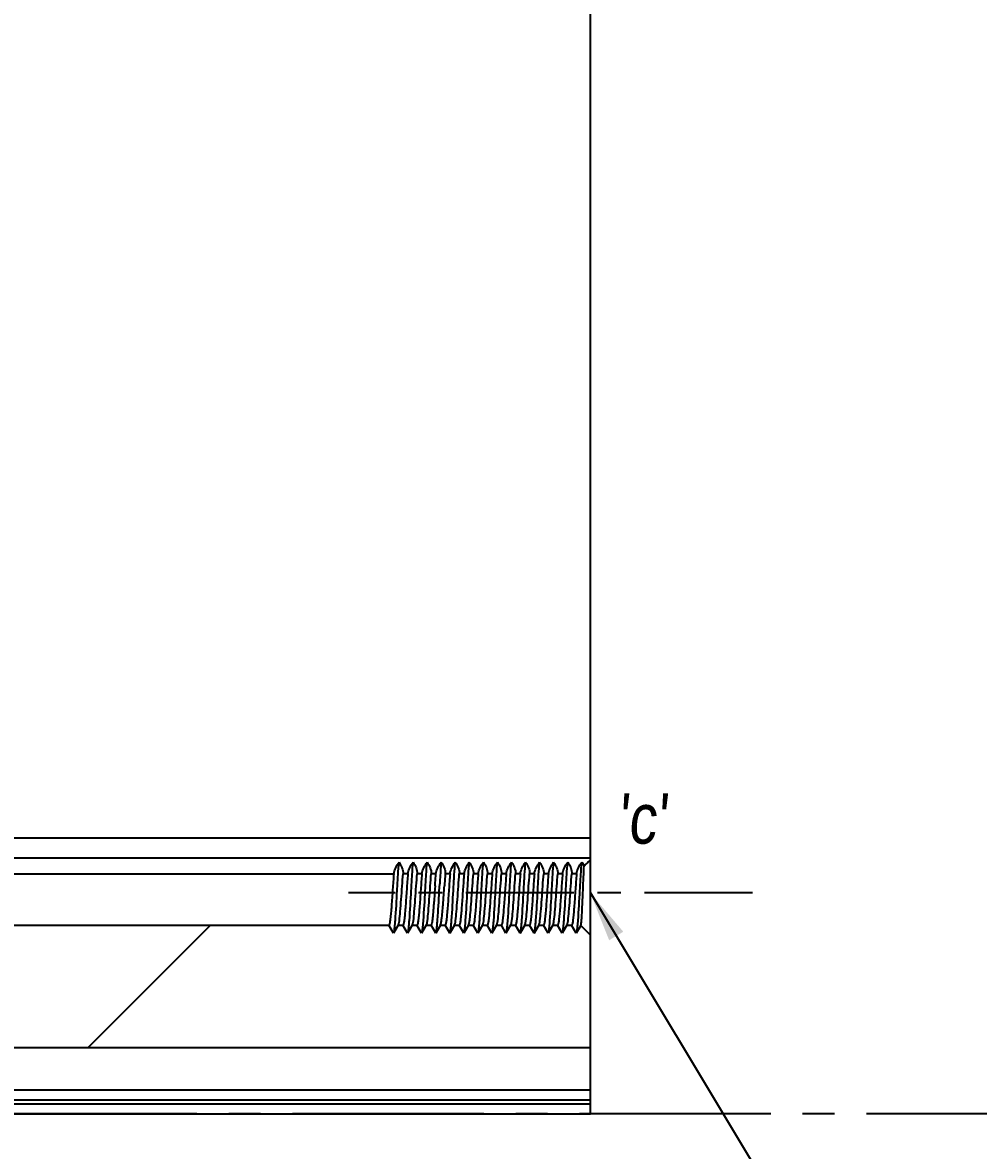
# Model space of a CAD drawing. Extents: x -425 to 6552, y -3049 to 3105.
# Drawn here: x 584.4 to 632, y -2964.2 to -2908 of the extents above; entities that cross this region are included whole.
import ezdxf
from ezdxf.enums import TextEntityAlignment as Align

# ---------------------------------------------------------------- set-up
doc = ezdxf.new("R2010")
doc.units = 0
doc.linetypes.add('CENTER', pattern=[17.8, 10.75, -2.35, 2.35, -2.35])
doc.linetypes.add('CENTER2', pattern=[28.575, 19.05, -3.175, 3.175, -3.175])
doc.layers.get('0').update_dxf_attribs({"linetype": 'CONTINUOUS'})
for name, color, linetype in [('3', 112, 'CENTER'), ('CV', 6, 'CONTINUOUS'), ('DIM', 1, 'CONTINUOUS')]:
    doc.layers.add(name, color=color, linetype=linetype)
doc.styles.add('OMI-1', font='arial.ttf', dxfattribs={"oblique": 1})
doc.dimstyles.new('1', dxfattribs={"dimtxt": 4, "dimasz": 2.5, "dimexe": 0.8, "dimexo": 0.3, "dimgap": 0.5, "dimtad": 1, "dimtoh": 1, "dimdec": 1, "dimzin": 0, "dimtxsty": 'OMI-1', "dimcen": 0, "dimclrd": 256, "dimclre": 256, "dimclrt": 256, "dimazin": 3, "dimtfac": 0.8, "dimtdec": 1, "dimtix": 1, "dimtmove": 0, "dimatfit": 3, "dimtolj": 1, "dimtzin": 0})

msp = doc.modelspace()

# ---------------------------------------------------------------- hatches: boundary and pattern name
at = {"linetype": 'CONTINUOUS'}
h = msp.add_hatch(dxfattribs=at)
h.set_pattern_fill('ANSI31', color=2, scale=0.4, style=0, pattern_type=2)
h.set_pattern_definition([(45, (383.033, -2974.55), (-13.5115, 13.5115), [])])
edge = h.paths.add_edge_path()
edge.add_line((392.678, -2957.292), (392.678, -2953.976))
edge.add_line((392.678, -2953.976), (430.328, -2953.976))
edge.add_line((430.328, -2953.976), (430.328, -2953.518))
edge.add_line((430.328, -2949.54), (430.328, -2953.518))
edge.add_line((430.328, -2949.54), (430.328, -2949.082))
edge.add_line((430.328, -2949.082), (392.678, -2949.082))
edge.add_line((392.678, -2949.082), (392.678, -2945.676))
edge.add_line((392.678, -2945.676), (430.328, -2945.676))
edge.add_line((430.328, -2945.676), (430.328, -2945.218))
edge.add_line((430.328, -2941.24), (430.328, -2945.218))
edge.add_line((430.328, -2941.24), (430.328, -2940.782))
edge.add_line((430.328, -2940.782), (392.678, -2940.782))
edge.add_line((392.678, -2940.782), (392.678, -2937.376))
edge.add_line((392.678, -2937.376), (430.328, -2937.376))
edge.add_line((430.328, -2937.376), (430.328, -2936.918))
edge.add_line((430.328, -2932.94), (430.328, -2936.918))
edge.add_line((430.328, -2932.94), (430.328, -2932.482))
edge.add_line((430.328, -2932.482), (392.678, -2932.482))
edge.add_line((392.678, -2932.482), (392.678, -2929.076))
edge.add_line((392.678, -2929.076), (430.328, -2929.076))
edge.add_line((430.328, -2929.076), (430.328, -2928.618))
edge.add_line((430.328, -2924.64), (430.328, -2928.618))
edge.add_line((430.328, -2924.64), (430.328, -2924.182))
edge.add_line((430.328, -2924.182), (392.678, -2924.182))
edge.add_line((392.678, -2924.182), (392.678, -2920.776))
edge.add_line((392.678, -2920.776), (430.328, -2920.776))
edge.add_line((430.328, -2920.776), (430.328, -2920.318))
edge.add_line((430.328, -2916.34), (430.328, -2920.318))
edge.add_line((430.328, -2916.34), (430.328, -2915.882))
edge.add_line((430.328, -2915.882), (392.678, -2915.882))
edge.add_line((392.678, -2915.882), (392.678, -2912.476))
edge.add_line((392.678, -2912.476), (430.328, -2912.476))
edge.add_line((430.328, -2912.476), (430.328, -2912.018))
edge.add_line((430.328, -2908.04), (430.328, -2912.018))
edge.add_line((430.328, -2908.04), (430.328, -2907.582))
edge.add_line((430.328, -2907.582), (392.678, -2907.582))
edge.add_line((392.678, -2907.582), (392.678, -2904.176))
edge.add_line((392.678, -2904.176), (430.328, -2904.176))
edge.add_line((430.328, -2904.176), (430.328, -2903.718))
edge.add_line((430.328, -2899.74), (430.328, -2903.718))
edge.add_line((430.328, -2899.74), (430.328, -2899.282))
edge.add_line((430.328, -2899.282), (392.678, -2899.282))
edge.add_line((392.678, -2899.282), (392.678, -2895.876))
edge.add_line((392.678, -2895.876), (430.328, -2895.876))
edge.add_line((430.328, -2895.876), (430.328, -2895.418))
edge.add_line((430.328, -2891.44), (430.328, -2895.418))
edge.add_line((430.328, -2891.44), (430.328, -2890.982))
edge.add_line((430.328, -2890.982), (392.678, -2890.982))
edge.add_line((392.678, -2890.982), (392.678, -2887.576))
edge.add_line((392.678, -2887.576), (430.328, -2887.576))
edge.add_line((430.328, -2887.576), (430.328, -2887.118))
edge.add_line((430.328, -2883.14), (430.328, -2887.118))
edge.add_line((430.328, -2883.14), (430.328, -2882.682))
edge.add_line((430.328, -2882.682), (392.678, -2882.682))
edge.add_line((392.678, -2882.682), (392.678, -2879.276))
edge.add_line((392.678, -2879.276), (430.328, -2879.276))
edge.add_line((430.328, -2879.276), (430.328, -2878.818))
edge.add_line((430.328, -2874.84), (430.328, -2878.818))
edge.add_line((430.328, -2874.84), (430.328, -2874.382))
edge.add_line((430.328, -2874.382), (392.678, -2874.382))
edge.add_line((392.678, -2874.382), (392.678, -2870.976))
edge.add_line((392.678, -2870.976), (430.328, -2870.976))
edge.add_line((430.328, -2870.976), (430.328, -2870.518))
edge.add_line((430.328, -2866.54), (430.328, -2870.518))
edge.add_line((430.328, -2866.54), (430.328, -2866.082))
edge.add_line((430.328, -2866.082), (392.678, -2866.082))
edge.add_line((392.678, -2866.082), (392.678, -2862.676))
edge.add_line((392.678, -2862.676), (405.537, -2862.676))
edge.add_spline(control_points=[(406.028, -2863.212), (405.976, -2863.154), (405.87, -2863.037), (405.706, -2862.859), (405.593, -2862.738), (405.536, -2862.677)], knot_values=[0, 0, 0, 0, 0.333333, 0.666667, 1, 1, 1, 1], degree=3, periodic=0)
edge.add_line((406.028, -2863.878), (406.028, -2863.212))
edge.add_line((406.028, -2863.878), (409.328, -2863.878))
edge.add_line((409.328, -2863.878), (409.328, -2863.212))
edge.add_spline(control_points=[(409.82, -2862.677), (409.763, -2862.738), (409.65, -2862.859), (409.486, -2863.037), (409.38, -2863.154), (409.328, -2863.212)], knot_values=[0, 0, 0, 0, 0.333333, 0.666667, 1, 1, 1, 1], degree=3, periodic=0)
edge.add_line((409.819, -2862.676), (430.328, -2862.676))
edge.add_line((430.328, -2862.676), (430.328, -2862.218))
edge.add_line((430.328, -2858.878), (430.328, -2862.218))
edge.add_line((430.328, -2858.878), (430.328, -2858.42))
edge.add_line((430.328, -2858.42), (409.819, -2858.42))
edge.add_spline(control_points=[(409.41, -2857.983), (409.456, -2858.031), (409.547, -2858.126), (409.684, -2858.272), (409.774, -2858.37), (409.819, -2858.42)], knot_values=[0, 0, 0, 0, 0.333333, 0.666667, 1, 1, 1, 1], degree=3, periodic=0)
edge.add_line((409.678, -2857.828), (409.41, -2857.983))
edge.add_line((409.328, -2857.626), (409.678, -2857.828))
edge.add_line((409.328, -2857.626), (409.328, -2857.33))
edge.add_line((409.678, -2857.128), (409.328, -2857.33))
edge.add_line((409.328, -2856.926), (409.678, -2857.128))
edge.add_line((409.328, -2856.926), (409.328, -2856.63))
edge.add_line((409.678, -2856.428), (409.328, -2856.63))
edge.add_line((409.328, -2856.226), (409.678, -2856.428))
edge.add_line((409.328, -2856.226), (409.328, -2855.93))
edge.add_line((409.678, -2855.728), (409.328, -2855.93))
edge.add_line((409.328, -2855.526), (409.678, -2855.728))
edge.add_line((409.328, -2855.526), (409.328, -2855.23))
edge.add_line((409.678, -2855.028), (409.328, -2855.23))
edge.add_line((409.328, -2854.826), (409.678, -2855.028))
edge.add_line((409.328, -2854.826), (409.328, -2854.53))
edge.add_line((409.678, -2854.328), (409.328, -2854.53))
edge.add_line((409.328, -2854.126), (409.678, -2854.328))
edge.add_line((409.328, -2854.126), (409.328, -2853.83))
edge.add_line((409.678, -2853.628), (409.328, -2853.83))
edge.add_line((409.328, -2853.426), (409.678, -2853.628))
edge.add_line((409.328, -2853.426), (409.328, -2853.13))
edge.add_line((409.678, -2852.928), (409.328, -2853.13))
edge.add_line((409.328, -2852.726), (409.678, -2852.928))
edge.add_line((409.328, -2852.726), (409.328, -2852.43))
edge.add_line((409.678, -2852.228), (409.328, -2852.43))
edge.add_line((409.551, -2852.155), (409.678, -2852.228))
edge.add_line((409.551, -2852.155), (409.828, -2851.878))
edge.add_line((409.828, -2851.878), (430.328, -2851.878))
edge.add_line((430.328, -2851.878), (449.078, -2851.878))
edge.add_line((449.578, -2852.378), (449.078, -2851.878))
edge.add_line((449.578, -2852.447), (449.578, -2852.378))
edge.add_line((449.178, -2852.678), (449.578, -2852.447))
edge.add_line((449.578, -2852.909), (449.178, -2852.678))
edge.add_line((449.578, -2853.247), (449.578, -2852.909))
edge.add_line((449.178, -2853.478), (449.578, -2853.247))
edge.add_line((449.578, -2853.709), (449.178, -2853.478))
edge.add_line((449.578, -2854.047), (449.578, -2853.709))
edge.add_line((449.178, -2854.278), (449.578, -2854.047))
edge.add_line((449.578, -2854.509), (449.178, -2854.278))
edge.add_line((449.578, -2854.847), (449.578, -2854.509))
edge.add_line((449.178, -2855.078), (449.578, -2854.847))
edge.add_line((449.578, -2855.309), (449.178, -2855.078))
edge.add_line((449.578, -2855.647), (449.578, -2855.309))
edge.add_line((449.178, -2855.878), (449.578, -2855.647))
edge.add_line((449.578, -2856.109), (449.178, -2855.878))
edge.add_line((449.578, -2856.447), (449.578, -2856.109))
edge.add_line((449.178, -2856.678), (449.578, -2856.447))
edge.add_line((449.578, -2856.909), (449.178, -2856.678))
edge.add_line((449.578, -2857.247), (449.578, -2856.909))
edge.add_line((449.178, -2857.478), (449.578, -2857.247))
edge.add_line((449.578, -2857.709), (449.178, -2857.478))
edge.add_line((449.578, -2858.047), (449.578, -2857.709))
edge.add_line((449.178, -2858.278), (449.578, -2858.047))
edge.add_line((449.578, -2858.509), (449.178, -2858.278))
edge.add_line((449.578, -2858.847), (449.578, -2858.509))
edge.add_line((449.178, -2859.078), (449.578, -2858.847))
edge.add_line((449.404, -2859.209), (449.178, -2859.078))
edge.add_line((449.083, -2859.55), (449.404, -2859.209))
edge.add_line((449.083, -2859.55), (430.328, -2859.55))
edge.add_line((430.328, -2859.55), (430.328, -2862.378))
edge.add_line((430.328, -2949.878), (430.328, -2862.378))
edge.add_line((430.328, -2949.878), (430.328, -2952.707))
edge.add_line((472.169, -2952.707), (430.328, -2952.707))
edge.add_line((472.169, -2952.707), (472.169, -2952.878))
edge.add_line((472.169, -2952.878), (472.169, -2949.878))
edge.add_line((472.169, -2862.378), (472.169, -2949.878))
edge.add_line((472.169, -2862.378), (472.169, -2859.378))
edge.add_line((472.169, -2859.378), (472.169, -2859.55))
edge.add_line((472.169, -2859.55), (454.273, -2859.55))
edge.add_spline(control_points=[(453.778, -2859.024), (453.86, -2859.11), (454.024, -2859.285), (454.19, -2859.461), (454.273, -2859.55)], knot_values=[0, 0, 0, 0, 0.5, 1, 1, 1, 1], degree=3, periodic=0)
edge.add_line((453.778, -2859.024), (453.778, -2858.909))
edge.add_line((454.178, -2858.678), (453.778, -2858.909))
edge.add_line((453.778, -2858.447), (454.178, -2858.678))
edge.add_line((453.778, -2858.447), (453.778, -2858.109))
edge.add_line((454.178, -2857.878), (453.778, -2858.109))
edge.add_line((453.778, -2857.647), (454.178, -2857.878))
edge.add_line((453.778, -2857.647), (453.778, -2857.309))
edge.add_line((454.178, -2857.078), (453.778, -2857.309))
edge.add_line((453.778, -2856.847), (454.178, -2857.078))
edge.add_line((453.778, -2856.847), (453.778, -2856.509))
edge.add_line((454.178, -2856.278), (453.778, -2856.509))
edge.add_line((453.778, -2856.047), (454.178, -2856.278))
edge.add_line((453.778, -2856.047), (453.778, -2855.709))
edge.add_line((454.178, -2855.478), (453.778, -2855.709))
edge.add_line((453.778, -2855.247), (454.178, -2855.478))
edge.add_line((453.778, -2855.247), (453.778, -2854.909))
edge.add_line((454.178, -2854.678), (453.778, -2854.909))
edge.add_line((453.778, -2854.447), (454.178, -2854.678))
edge.add_line((453.778, -2854.447), (453.778, -2854.109))
edge.add_line((454.178, -2853.878), (453.778, -2854.109))
edge.add_line((453.778, -2853.647), (454.178, -2853.878))
edge.add_line((453.778, -2853.647), (453.778, -2853.309))
edge.add_line((454.178, -2853.078), (453.778, -2853.309))
edge.add_line((453.778, -2852.847), (454.178, -2853.078))
edge.add_line((453.778, -2852.847), (453.778, -2852.509))
edge.add_line((454.178, -2852.278), (453.778, -2852.509))
edge.add_line((453.988, -2852.168), (454.178, -2852.278))
edge.add_line((453.988, -2852.168), (454.278, -2851.878))
edge.add_line((454.278, -2851.878), (472.169, -2851.878))
edge.add_line((472.169, -2851.878), (512.078, -2851.878))
edge.add_line((512.578, -2852.378), (512.078, -2851.878))
edge.add_line((512.578, -2852.447), (512.578, -2852.378))
edge.add_line((512.178, -2852.678), (512.578, -2852.447))
edge.add_line((512.578, -2852.909), (512.178, -2852.678))
edge.add_line((512.578, -2853.247), (512.578, -2852.909))
edge.add_line((512.178, -2853.478), (512.578, -2853.247))
edge.add_line((512.578, -2853.709), (512.178, -2853.478))
edge.add_line((512.578, -2854.047), (512.578, -2853.709))
edge.add_line((512.178, -2854.278), (512.578, -2854.047))
edge.add_line((512.578, -2854.509), (512.178, -2854.278))
edge.add_line((512.578, -2854.847), (512.578, -2854.509))
edge.add_line((512.178, -2855.078), (512.578, -2854.847))
edge.add_line((512.578, -2855.309), (512.178, -2855.078))
edge.add_line((512.578, -2855.647), (512.578, -2855.309))
edge.add_line((512.178, -2855.878), (512.578, -2855.647))
edge.add_line((512.578, -2856.109), (512.178, -2855.878))
edge.add_line((512.578, -2856.447), (512.578, -2856.109))
edge.add_line((512.178, -2856.678), (512.578, -2856.447))
edge.add_line((512.578, -2856.909), (512.178, -2856.678))
edge.add_line((512.578, -2857.247), (512.578, -2856.909))
edge.add_line((512.178, -2857.478), (512.578, -2857.247))
edge.add_line((512.578, -2857.709), (512.178, -2857.478))
edge.add_line((512.578, -2858.047), (512.578, -2857.709))
edge.add_line((512.178, -2858.278), (512.578, -2858.047))
edge.add_line((512.578, -2858.509), (512.178, -2858.278))
edge.add_line((512.578, -2858.847), (512.578, -2858.509))
edge.add_line((512.178, -2859.078), (512.578, -2858.847))
edge.add_line((512.578, -2859.309), (512.178, -2859.078))
edge.add_line((512.578, -2859.378), (512.578, -2859.309))
edge.add_line((472.169, -2859.378), (512.578, -2859.378))
edge.add_line((472.169, -2862.378), (472.169, -2859.378))
edge.add_line((472.169, -2862.378), (472.169, -2949.878))
edge.add_line((472.169, -2952.878), (472.169, -2949.878))
edge.add_line((472.169, -2952.878), (556.591, -2952.878))
edge.add_line((556.591, -2949.878), (556.591, -2952.878))
edge.add_line((556.591, -2949.878), (556.591, -2862.378))
edge.add_line((556.591, -2859.378), (556.591, -2862.378))
edge.add_line((517.005, -2859.378), (556.591, -2859.378))
edge.add_line((516.778, -2859.247), (517.005, -2859.378))
edge.add_line((516.778, -2859.247), (516.778, -2858.909))
edge.add_line((517.178, -2858.678), (516.778, -2858.909))
edge.add_line((516.778, -2858.447), (517.178, -2858.678))
edge.add_line((516.778, -2858.447), (516.778, -2858.109))
edge.add_line((517.178, -2857.878), (516.778, -2858.109))
edge.add_line((516.778, -2857.647), (517.178, -2857.878))
edge.add_line((516.778, -2857.647), (516.778, -2857.309))
edge.add_line((517.178, -2857.078), (516.778, -2857.309))
edge.add_line((516.778, -2856.847), (517.178, -2857.078))
edge.add_line((516.778, -2856.847), (516.778, -2856.509))
edge.add_line((517.178, -2856.278), (516.778, -2856.509))
edge.add_line((516.778, -2856.047), (517.178, -2856.278))
edge.add_line((516.778, -2856.047), (516.778, -2855.709))
edge.add_line((517.178, -2855.478), (516.778, -2855.709))
edge.add_line((516.778, -2855.247), (517.178, -2855.478))
edge.add_line((516.778, -2855.247), (516.778, -2854.909))
edge.add_line((517.178, -2854.678), (516.778, -2854.909))
edge.add_line((516.778, -2854.447), (517.178, -2854.678))
edge.add_line((516.778, -2854.447), (516.778, -2854.109))
edge.add_line((517.178, -2853.878), (516.778, -2854.109))
edge.add_line((516.778, -2853.647), (517.178, -2853.878))
edge.add_line((516.778, -2853.647), (516.778, -2853.309))
edge.add_line((517.178, -2853.078), (516.778, -2853.309))
edge.add_line((516.778, -2852.847), (517.178, -2853.078))
edge.add_line((516.778, -2852.847), (516.778, -2852.509))
edge.add_line((517.178, -2852.278), (516.778, -2852.509))
edge.add_line((516.988, -2852.168), (517.178, -2852.278))
edge.add_line((516.988, -2852.168), (517.278, -2851.878))
edge.add_line((517.278, -2851.878), (556.591, -2851.878))
edge.add_line((612.678, -2851.878), (556.591, -2851.878))
edge.add_line((612.678, -2859.778), (612.678, -2851.878))
edge.add_line((556.591, -2859.778), (612.678, -2859.778))
edge.add_line((556.591, -2862.331), (556.591, -2859.778))
edge.add_line((556.591, -2862.331), (556.591, -2863.128))
edge.add_line((556.591, -2864.128), (556.591, -2863.128))
edge.add_line((556.591, -2864.128), (556.591, -2948.628))
edge.add_line((556.591, -2949.628), (556.591, -2948.628))
edge.add_line((556.591, -2949.628), (556.591, -2950.426))
edge.add_line((556.591, -2952.978), (556.591, -2950.426))
edge.add_line((556.591, -2952.978), (602.647, -2952.978))
edge.add_line((602.878, -2953.378), (602.647, -2952.978))
edge.add_line((603.109, -2952.978), (602.878, -2953.378))
edge.add_line((603.109, -2952.978), (603.347, -2952.978))
edge.add_line((603.578, -2953.378), (603.347, -2952.978))
edge.add_line((603.809, -2952.978), (603.578, -2953.378))
edge.add_line((603.809, -2952.978), (604.047, -2952.978))
edge.add_line((604.278, -2953.378), (604.047, -2952.978))
edge.add_line((604.509, -2952.978), (604.278, -2953.378))
edge.add_line((604.509, -2952.978), (604.747, -2952.978))
edge.add_line((604.978, -2953.378), (604.747, -2952.978))
edge.add_line((605.209, -2952.978), (604.978, -2953.378))
edge.add_line((605.209, -2952.978), (605.447, -2952.978))
edge.add_line((605.678, -2953.378), (605.447, -2952.978))
edge.add_line((605.909, -2952.978), (605.678, -2953.378))
edge.add_line((605.909, -2952.978), (606.147, -2952.978))
edge.add_line((606.378, -2953.378), (606.147, -2952.978))
edge.add_line((606.609, -2952.978), (606.378, -2953.378))
edge.add_line((606.609, -2952.978), (606.847, -2952.978))
edge.add_line((607.078, -2953.378), (606.847, -2952.978))
edge.add_line((607.309, -2952.978), (607.078, -2953.378))
edge.add_line((607.309, -2952.978), (607.547, -2952.978))
edge.add_line((607.778, -2953.378), (607.547, -2952.978))
edge.add_line((608.009, -2952.978), (607.778, -2953.378))
edge.add_line((608.009, -2952.978), (608.247, -2952.978))
edge.add_line((608.478, -2953.378), (608.247, -2952.978))
edge.add_line((608.709, -2952.978), (608.478, -2953.378))
edge.add_line((608.709, -2952.978), (608.947, -2952.978))
edge.add_line((609.178, -2953.378), (608.947, -2952.978))
edge.add_line((609.409, -2952.978), (609.178, -2953.378))
edge.add_line((609.409, -2952.978), (609.647, -2952.978))
edge.add_line((609.878, -2953.378), (609.647, -2952.978))
edge.add_line((610.109, -2952.978), (609.878, -2953.378))
edge.add_line((610.109, -2952.978), (610.347, -2952.978))
edge.add_line((610.578, -2953.378), (610.347, -2952.978))
edge.add_line((610.809, -2952.978), (610.578, -2953.378))
edge.add_line((610.809, -2952.978), (611.047, -2952.978))
edge.add_line((611.278, -2953.378), (611.047, -2952.978))
edge.add_line((611.509, -2952.978), (611.278, -2953.378))
edge.add_line((611.509, -2952.978), (611.747, -2952.978))
edge.add_line((611.978, -2953.378), (611.747, -2952.978))
edge.add_line((612.198, -2952.998), (611.978, -2953.378))
edge.add_line((612.198, -2952.998), (612.678, -2953.478))
edge.add_line((612.678, -2959.078), (612.678, -2953.478))
edge.add_line((612.678, -2959.078), (556.591, -2959.078))
edge.add_line((556.591, -2959.078), (556.591, -2958.578))
edge.add_line((556.591, -2958.578), (556.591, -2956.878))
edge.add_line((556.591, -2956.378), (556.591, -2956.878))
edge.add_line((472.169, -2956.378), (556.591, -2956.378))
edge.add_line((430.328, -2956.378), (472.169, -2956.378))
edge.add_line((430.328, -2956.378), (430.328, -2956.878))
edge.add_line((430.328, -2958.578), (430.328, -2956.878))
edge.add_line((430.328, -2959.078), (430.328, -2958.578))
edge.add_line((430.328, -2961.178), (430.328, -2959.078))
edge.add_line((430.328, -2961.678), (430.328, -2961.178))
edge.add_line((430.328, -2961.878), (430.328, -2961.678))
edge.add_line((430.328, -2962.378), (430.328, -2961.878))
edge.add_line((430.328, -2961.878), (430.328, -2962.378))
edge.add_line((430.328, -2957.451), (430.328, -2961.878))
edge.add_line((430.328, -2957.451), (430.328, -2956.951))
edge.add_line((430.328, -2956.96), (430.328, -2957.292))
edge.add_line((392.678, -2957.292), (430.328, -2957.292))

# ---------------------------------------------------------------- linework, layer by layer
at = {"color": 7, "linetype": 'CONTINUOUS'}
for p, q in [((612.678, -2962.378), (612.678, -2851.878)), ((556.591, -2948.628), (612.678, -2948.628)), ((556.591, -2949.628), (612.678, -2949.628)), ((556.591, -2950.426), (602.893, -2950.426)), ((603.593, -2950.426), (603.355, -2950.426)), ((604.293, -2950.426), (604.055, -2950.426)), ((604.993, -2950.426), (604.755, -2950.426)), ((605.693, -2950.426), (605.455, -2950.426)), ((606.393, -2950.426), (606.155, -2950.426)), ((607.093, -2950.426), (606.855, -2950.426)), ((607.793, -2950.426), (607.555, -2950.426)), ((608.493, -2950.426), (608.255, -2950.426)), ((609.193, -2950.426), (608.955, -2950.426)), ((609.893, -2950.426), (609.655, -2950.426)), ((610.593, -2950.426), (610.355, -2950.426)), ((611.293, -2950.426), (611.055, -2950.426)), ((611.993, -2950.426), (611.755, -2950.426)), ((556.591, -2952.978), (602.647, -2952.978)), ((602.878, -2953.378), (602.647, -2952.978)), ((603.109, -2952.978), (602.878, -2953.378)), ((603.109, -2952.978), (603.347, -2952.978)), ((603.578, -2953.378), (603.347, -2952.978)), ((603.809, -2952.978), (603.578, -2953.378)), ((603.809, -2952.978), (604.047, -2952.978)), ((604.278, -2953.378), (604.047, -2952.978)), ((604.509, -2952.978), (604.278, -2953.378)), ((604.509, -2952.978), (604.747, -2952.978)), ((604.978, -2953.378), (604.747, -2952.978)), ((605.209, -2952.978), (604.978, -2953.378)), ((605.209, -2952.978), (605.222, -2952.967)), ((605.209, -2952.978), (605.447, -2952.978)), ((605.678, -2953.378), (605.447, -2952.978)), ((605.909, -2952.978), (605.678, -2953.378)), ((605.909, -2952.978), (606.147, -2952.978)), ((606.378, -2953.378), (606.147, -2952.978)), ((606.609, -2952.978), (606.378, -2953.378)), ((606.609, -2952.978), (606.622, -2952.967)), ((606.609, -2952.978), (606.847, -2952.978)), ((607.078, -2953.378), (606.847, -2952.978)), ((607.309, -2952.978), (607.078, -2953.378)), ((607.309, -2952.978), (607.547, -2952.978)), ((607.778, -2953.378), (607.547, -2952.978)), ((608.009, -2952.978), (607.778, -2953.378)), ((608.009, -2952.978), (608.247, -2952.978)), ((608.478, -2953.378), (608.247, -2952.978)), ((608.709, -2952.978), (608.478, -2953.378)), ((608.709, -2952.978), (608.947, -2952.978)), ((609.178, -2953.378), (608.947, -2952.978)), ((609.409, -2952.978), (609.178, -2953.378)), ((609.409, -2952.978), (609.422, -2952.967)), ((609.409, -2952.978), (609.647, -2952.978)), ((609.878, -2953.378), (609.647, -2952.978)), ((610.109, -2952.978), (609.878, -2953.378)), ((610.109, -2952.978), (610.347, -2952.978)), ((610.578, -2953.378), (610.347, -2952.978)), ((610.809, -2952.978), (610.578, -2953.378)), ((610.809, -2952.978), (610.822, -2952.967)), ((610.809, -2952.978), (611.047, -2952.978)), ((611.278, -2953.378), (611.047, -2952.978)), ((611.509, -2952.978), (611.278, -2953.378)), ((611.509, -2952.978), (611.747, -2952.978)), ((611.978, -2953.378), (611.747, -2952.978)), ((612.198, -2952.998), (611.978, -2953.378)), ((612.198, -2952.998), (612.678, -2953.478)), ((410.588, -2959.078), (612.678, -2959.078)), ((410.588, -2961.178), (612.678, -2961.178)), ((410.588, -2961.678), (612.678, -2961.678)), ((430.328, -2961.878), (612.678, -2961.878)), ((430.328, -2962.378), (612.678, -2962.378))]:
    msp.add_line(p, q, dxfattribs=at)
for points, knots in [([(602.893, -2950.426), (602.902, -2950.32), (602.981, -2950.114), (603.088, -2949.929), (603.151, -2949.84)], [0, 0, 0, 0, 0.495909, 1, 1, 1, 1]), ([(602.969, -2952.749), (603.007, -2952.252), (603.046, -2951.493), (603.101, -2950.523), (603.132, -2950.051), (603.151, -2949.84)], [0, 0, 0, 0, 0.513189, 0.781984, 1, 1, 1, 1]), ([(603.151, -2949.84), (603.211, -2949.927), (603.31, -2950.112), (603.364, -2950.323), (603.355, -2950.426)], [0, 0, 0, 0, 0.504799, 1, 1, 1, 1]), ([(603.593, -2950.426), (603.602, -2950.32), (603.681, -2950.114), (603.788, -2949.929), (603.851, -2949.84)], [0, 0, 0, 0, 0.495909, 1, 1, 1, 1]), ([(603.669, -2952.749), (603.707, -2952.252), (603.746, -2951.493), (603.801, -2950.523), (603.832, -2950.051), (603.851, -2949.84)], [0, 0, 0, 0, 0.513189, 0.781984, 1, 1, 1, 1]), ([(603.851, -2949.84), (603.911, -2949.927), (604.01, -2950.112), (604.064, -2950.323), (604.055, -2950.426)], [0, 0, 0, 0, 0.504799, 1, 1, 1, 1]), ([(604.293, -2950.426), (604.302, -2950.32), (604.381, -2950.114), (604.488, -2949.929), (604.551, -2949.84)], [0, 0, 0, 0, 0.495909, 1, 1, 1, 1]), ([(604.369, -2952.749), (604.407, -2952.252), (604.446, -2951.493), (604.501, -2950.523), (604.532, -2950.051), (604.551, -2949.84)], [0, 0, 0, 0, 0.513189, 0.781984, 1, 1, 1, 1]), ([(604.551, -2949.84), (604.611, -2949.927), (604.71, -2950.112), (604.764, -2950.323), (604.755, -2950.426)], [0, 0, 0, 0, 0.504799, 1, 1, 1, 1]), ([(604.993, -2950.426), (605.002, -2950.32), (605.081, -2950.114), (605.188, -2949.929), (605.251, -2949.84)], [0, 0, 0, 0, 0.495909, 1, 1, 1, 1]), ([(605.251, -2949.84), (605.244, -2949.916), (605.216, -2950.28), (605.195, -2950.645), (605.178, -2950.933)], [0, 0, 0, 0, 0.208685, 1, 1, 1, 1]), ([(605.251, -2949.84), (605.311, -2949.927), (605.41, -2950.112), (605.464, -2950.323), (605.455, -2950.426)], [0, 0, 0, 0, 0.504799, 1, 1, 1, 1]), ([(605.693, -2950.426), (605.702, -2950.32), (605.781, -2950.114), (605.888, -2949.929), (605.951, -2949.84)], [0, 0, 0, 0, 0.495909, 1, 1, 1, 1]), ([(605.769, -2952.749), (605.807, -2952.252), (605.846, -2951.493), (605.901, -2950.523), (605.932, -2950.051), (605.951, -2949.84)], [0, 0, 0, 0, 0.513189, 0.781984, 1, 1, 1, 1]), ([(605.951, -2949.84), (606.011, -2949.927), (606.11, -2950.112), (606.164, -2950.323), (606.155, -2950.426)], [0, 0, 0, 0, 0.504799, 1, 1, 1, 1]), ([(606.393, -2950.426), (606.402, -2950.32), (606.481, -2950.114), (606.588, -2949.929), (606.651, -2949.84)], [0, 0, 0, 0, 0.495909, 1, 1, 1, 1]), ([(606.469, -2952.749), (606.507, -2952.252), (606.546, -2951.493), (606.601, -2950.523), (606.632, -2950.051), (606.651, -2949.84)], [0, 0, 0, 0, 0.513189, 0.781984, 1, 1, 1, 1]), ([(606.651, -2949.84), (606.711, -2949.927), (606.81, -2950.112), (606.864, -2950.323), (606.855, -2950.426)], [0, 0, 0, 0, 0.504799, 1, 1, 1, 1]), ([(607.093, -2950.426), (607.102, -2950.32), (607.181, -2950.114), (607.288, -2949.929), (607.351, -2949.84)], [0, 0, 0, 0, 0.495811, 1, 1, 1, 1]), ([(607.169, -2952.749), (607.207, -2952.252), (607.246, -2951.493), (607.301, -2950.523), (607.332, -2950.051), (607.351, -2949.84)], [0, 0, 0, 0, 0.513189, 0.781984, 1, 1, 1, 1]), ([(607.351, -2949.84), (607.411, -2949.927), (607.51, -2950.112), (607.564, -2950.323), (607.555, -2950.426)], [0, 0, 0, 0, 0.504802, 1, 1, 1, 1]), ([(607.793, -2950.426), (607.802, -2950.32), (607.881, -2950.114), (607.988, -2949.929), (608.051, -2949.84)], [0, 0, 0, 0, 0.495909, 1, 1, 1, 1]), ([(607.869, -2952.749), (607.907, -2952.252), (607.946, -2951.493), (608.001, -2950.523), (608.032, -2950.051), (608.051, -2949.84)], [0, 0, 0, 0, 0.513182, 0.781983, 1, 1, 1, 1]), ([(608.051, -2949.84), (608.111, -2949.927), (608.21, -2950.112), (608.264, -2950.323), (608.255, -2950.426)], [0, 0, 0, 0, 0.504799, 1, 1, 1, 1]), ([(608.493, -2950.426), (608.502, -2950.32), (608.581, -2950.114), (608.688, -2949.929), (608.751, -2949.84)], [0, 0, 0, 0, 0.495808, 1, 1, 1, 1]), ([(608.569, -2952.749), (608.607, -2952.252), (608.646, -2951.493), (608.701, -2950.523), (608.732, -2950.051), (608.751, -2949.84)], [0, 0, 0, 0, 0.513189, 0.781984, 1, 1, 1, 1]), ([(608.751, -2949.84), (608.811, -2949.927), (608.91, -2950.112), (608.964, -2950.323), (608.955, -2950.426)], [0, 0, 0, 0, 0.504804, 1, 1, 1, 1]), ([(609.193, -2950.426), (609.202, -2950.32), (609.281, -2950.114), (609.388, -2949.929), (609.451, -2949.84)], [0, 0, 0, 0, 0.495909, 1, 1, 1, 1]), ([(609.269, -2952.749), (609.307, -2952.252), (609.346, -2951.493), (609.401, -2950.523), (609.432, -2950.051), (609.451, -2949.84)], [0, 0, 0, 0, 0.513189, 0.781984, 1, 1, 1, 1]), ([(609.451, -2949.84), (609.511, -2949.927), (609.61, -2950.112), (609.664, -2950.323), (609.655, -2950.426)], [0, 0, 0, 0, 0.504799, 1, 1, 1, 1]), ([(609.893, -2950.426), (609.902, -2950.32), (609.981, -2950.114), (610.088, -2949.929), (610.151, -2949.84)], [0, 0, 0, 0, 0.495909, 1, 1, 1, 1]), ([(609.969, -2952.749), (610.007, -2952.252), (610.046, -2951.493), (610.101, -2950.523), (610.132, -2950.051), (610.151, -2949.84)], [0, 0, 0, 0, 0.513189, 0.781984, 1, 1, 1, 1]), ([(610.151, -2949.84), (610.211, -2949.927), (610.31, -2950.112), (610.364, -2950.323), (610.355, -2950.426)], [0, 0, 0, 0, 0.504799, 1, 1, 1, 1]), ([(610.593, -2950.426), (610.602, -2950.32), (610.681, -2950.114), (610.788, -2949.929), (610.851, -2949.84)], [0, 0, 0, 0, 0.495909, 1, 1, 1, 1]), ([(610.669, -2952.749), (610.707, -2952.252), (610.746, -2951.493), (610.801, -2950.523), (610.832, -2950.051), (610.851, -2949.84)], [0, 0, 0, 0, 0.513189, 0.781984, 1, 1, 1, 1]), ([(610.851, -2949.84), (610.911, -2949.927), (611.01, -2950.112), (611.064, -2950.323), (611.055, -2950.426)], [0, 0, 0, 0, 0.504799, 1, 1, 1, 1]), ([(611.293, -2950.426), (611.302, -2950.32), (611.381, -2950.114), (611.488, -2949.929), (611.551, -2949.84)], [0, 0, 0, 0, 0.495909, 1, 1, 1, 1]), ([(611.369, -2952.749), (611.407, -2952.252), (611.446, -2951.493), (611.501, -2950.523), (611.532, -2950.051), (611.551, -2949.84)], [0, 0, 0, 0, 0.513189, 0.781984, 1, 1, 1, 1]), ([(611.551, -2949.84), (611.611, -2949.927), (611.71, -2950.112), (611.764, -2950.323), (611.755, -2950.426)], [0, 0, 0, 0, 0.504799, 1, 1, 1, 1]), ([(611.993, -2950.426), (612.002, -2950.32), (612.081, -2950.114), (612.188, -2949.929), (612.251, -2949.84)], [0, 0, 0, 0, 0.495909, 1, 1, 1, 1]), ([(612.069, -2952.749), (612.107, -2952.252), (612.146, -2951.493), (612.201, -2950.523), (612.232, -2950.051), (612.251, -2949.84)], [0, 0, 0, 0, 0.513189, 0.781984, 1, 1, 1, 1]), ([(612.206, -2952.995), (612.212, -2952.984), (612.219, -2952.946), (612.229, -2952.875), (612.239, -2952.769), (612.254, -2952.57), (612.271, -2952.26), (612.29, -2951.835), (612.309, -2951.367), (612.334, -2950.766), (612.352, -2950.324), (612.368, -2950.045)], [0, 0, 0, 0, 0.01287, 0.037588, 0.073677, 0.120343, 0.240955, 0.3889, 0.551738, 0.716251, 1, 1, 1, 1]), ([(612.251, -2949.84), (612.261, -2949.856), (612.305, -2949.921), (612.343, -2949.991), (612.368, -2950.045)], [0, 0, 0, 0, 0.236689, 1, 1, 1, 1]), ([(612.678, -2949.765), (612.664, -2949.775), (612.606, -2949.816), (612.552, -2949.861), (612.512, -2949.898)], [0, 0, 0, 0, 0.240319, 1, 1, 1, 1]), ([(602.893, -2950.426), (602.871, -2950.684), (602.843, -2951.082), (602.806, -2951.614), (602.778, -2952.007), (602.75, -2952.358), (602.725, -2952.612), (602.704, -2952.775), (602.691, -2952.863), (602.677, -2952.925), (602.666, -2952.959), (602.659, -2952.969)], [0, 0, 0, 0, 0.303534, 0.467889, 0.625819, 0.766495, 0.880358, 0.924737, 0.959764, 0.984895, 1, 1, 1, 1]), ([(603.168, -2952.762), (603.188, -2952.613), (603.22, -2952.26), (603.263, -2951.683), (603.306, -2951.054), (603.338, -2950.628), (603.355, -2950.426)], [0, 0, 0, 0, 0.192424, 0.454133, 0.739807, 1, 1, 1, 1]), ([(603.593, -2950.426), (603.571, -2950.684), (603.543, -2951.082), (603.506, -2951.614), (603.478, -2952.007), (603.45, -2952.358), (603.425, -2952.612), (603.404, -2952.775), (603.391, -2952.863), (603.377, -2952.925), (603.366, -2952.959), (603.359, -2952.969)], [0, 0, 0, 0, 0.303531, 0.467883, 0.625815, 0.766499, 0.880367, 0.924745, 0.959771, 0.984899, 1, 1, 1, 1]), ([(603.868, -2952.761), (603.888, -2952.612), (603.92, -2952.259), (603.963, -2951.683), (604.006, -2951.053), (604.038, -2950.628), (604.055, -2950.426)], [0, 0, 0, 0, 0.192535, 0.454258, 0.739868, 1, 1, 1, 1]), ([(604.293, -2950.426), (604.271, -2950.684), (604.243, -2951.082), (604.206, -2951.614), (604.178, -2952.008), (604.15, -2952.358), (604.125, -2952.612), (604.104, -2952.775), (604.091, -2952.863), (604.077, -2952.925), (604.066, -2952.959), (604.059, -2952.969)], [0, 0, 0, 0, 0.30358, 0.467941, 0.625877, 0.766554, 0.880408, 0.924778, 0.959793, 0.984911, 1, 1, 1, 1]), ([(604.568, -2952.763), (604.588, -2952.614), (604.62, -2952.26), (604.663, -2951.684), (604.706, -2951.054), (604.738, -2950.629), (604.755, -2950.426)], [0, 0, 0, 0, 0.192298, 0.453995, 0.739718, 1, 1, 1, 1]), ([(604.947, -2951.022), (604.951, -2950.969), (604.965, -2950.77), (604.981, -2950.572), (604.993, -2950.426)], [0, 0, 0, 0, 0.266245, 1, 1, 1, 1]), ([(605.455, -2950.426), (605.451, -2950.472), (605.435, -2950.67), (605.42, -2950.869), (605.409, -2951.022)], [0, 0, 0, 0, 0.230775, 1, 1, 1, 1]), ([(605.693, -2950.426), (605.671, -2950.684), (605.643, -2951.082), (605.606, -2951.614), (605.578, -2952.008), (605.55, -2952.358), (605.525, -2952.612), (605.504, -2952.775), (605.491, -2952.863), (605.477, -2952.925), (605.466, -2952.959), (605.459, -2952.969)], [0, 0, 0, 0, 0.30358, 0.467941, 0.625875, 0.766552, 0.880407, 0.924777, 0.959793, 0.98491, 1, 1, 1, 1]), ([(605.968, -2952.763), (605.988, -2952.614), (606.02, -2952.26), (606.063, -2951.684), (606.106, -2951.054), (606.138, -2950.629), (606.155, -2950.426)], [0, 0, 0, 0, 0.1923, 0.453996, 0.739718, 1, 1, 1, 1]), ([(606.393, -2950.426), (606.371, -2950.682), (606.343, -2951.077), (606.306, -2951.605), (606.278, -2951.997), (606.251, -2952.347), (606.223, -2952.631), (606.2, -2952.818), (606.178, -2952.92), (606.167, -2952.955), (606.161, -2952.967)], [0, 0, 0, 0, 0.301557, 0.464934, 0.62223, 0.762794, 0.87721, 0.957886, 0.98389, 1, 1, 1, 1]), ([(606.677, -2952.691), (606.695, -2952.538), (606.726, -2952.187), (606.782, -2951.431), (606.82, -2950.829), (606.855, -2950.426)], [0, 0, 0, 0, 0.203283, 0.465618, 1, 1, 1, 1]), ([(607.093, -2950.426), (607.071, -2950.684), (607.043, -2951.081), (607.006, -2951.613), (606.978, -2952.007), (606.95, -2952.357), (606.925, -2952.611), (606.905, -2952.774), (606.891, -2952.863), (606.877, -2952.925), (606.866, -2952.959), (606.859, -2952.969)], [0, 0, 0, 0, 0.303423, 0.467727, 0.625626, 0.766298, 0.880193, 0.924601, 0.959667, 0.984844, 1, 1, 1, 1]), ([(607.368, -2952.76), (607.389, -2952.611), (607.421, -2952.257), (607.464, -2951.681), (607.506, -2951.053), (607.538, -2950.628), (607.555, -2950.426)], [0, 0, 0, 0, 0.192821, 0.454558, 0.740031, 1, 1, 1, 1]), ([(607.793, -2950.426), (607.771, -2950.684), (607.743, -2951.082), (607.706, -2951.615), (607.678, -2952.009), (607.649, -2952.359), (607.625, -2952.613), (607.604, -2952.776), (607.59, -2952.864), (607.576, -2952.926), (607.566, -2952.959), (607.559, -2952.97)], [0, 0, 0, 0, 0.303793, 0.468283, 0.626306, 0.767011, 0.880812, 0.925114, 0.960035, 0.985038, 1, 1, 1, 1]), ([(608.067, -2952.766), (608.088, -2952.618), (608.12, -2952.264), (608.163, -2951.687), (608.206, -2951.056), (608.237, -2950.629), (608.255, -2950.426)], [0, 0, 0, 0, 0.191674, 0.453345, 0.7394, 1, 1, 1, 1]), ([(608.493, -2950.426), (608.471, -2950.684), (608.443, -2951.081), (608.406, -2951.613), (608.378, -2952.007), (608.35, -2952.357), (608.325, -2952.611), (608.305, -2952.774), (608.291, -2952.863), (608.277, -2952.925), (608.266, -2952.959), (608.259, -2952.969)], [0, 0, 0, 0, 0.303428, 0.467735, 0.625635, 0.766308, 0.880201, 0.924608, 0.959672, 0.984847, 1, 1, 1, 1]), ([(608.768, -2952.76), (608.789, -2952.611), (608.821, -2952.257), (608.863, -2951.681), (608.906, -2951.053), (608.938, -2950.628), (608.955, -2950.426)], [0, 0, 0, 0, 0.192798, 0.454534, 0.740018, 1, 1, 1, 1]), ([(609.193, -2950.426), (609.171, -2950.681), (609.143, -2951.075), (609.107, -2951.603), (609.079, -2951.994), (609.051, -2952.344), (609.023, -2952.628), (609, -2952.816), (608.978, -2952.919), (608.968, -2952.954), (608.961, -2952.966)], [0, 0, 0, 0, 0.301066, 0.464191, 0.621312, 0.761832, 0.876383, 0.957411, 0.98364, 1, 1, 1, 1]), ([(609.465, -2952.784), (609.486, -2952.636), (609.518, -2952.283), (609.562, -2951.703), (609.605, -2951.065), (609.637, -2950.632), (609.655, -2950.426)], [0, 0, 0, 0, 0.18862, 0.450067, 0.737651, 1, 1, 1, 1]), ([(609.893, -2950.426), (609.871, -2950.684), (609.843, -2951.082), (609.806, -2951.614), (609.778, -2952.007), (609.75, -2952.358), (609.725, -2952.612), (609.704, -2952.775), (609.691, -2952.863), (609.677, -2952.925), (609.666, -2952.959), (609.659, -2952.969)], [0, 0, 0, 0, 0.303534, 0.467891, 0.625826, 0.766506, 0.88037, 0.924747, 0.959772, 0.9849, 1, 1, 1, 1]), ([(610.168, -2952.762), (610.188, -2952.613), (610.22, -2952.259), (610.263, -2951.683), (610.306, -2951.054), (610.338, -2950.628), (610.355, -2950.426)], [0, 0, 0, 0, 0.19246, 0.454176, 0.73983, 1, 1, 1, 1]), ([(610.593, -2950.426), (610.571, -2950.681), (610.543, -2951.075), (610.507, -2951.603), (610.479, -2951.994), (610.451, -2952.344), (610.423, -2952.628), (610.4, -2952.816), (610.378, -2952.919), (610.368, -2952.954), (610.361, -2952.966)], [0, 0, 0, 0, 0.301064, 0.464188, 0.621308, 0.761827, 0.876378, 0.957408, 0.983638, 1, 1, 1, 1]), ([(610.865, -2952.784), (610.886, -2952.637), (610.918, -2952.283), (610.962, -2951.703), (611.005, -2951.065), (611.037, -2950.632), (611.055, -2950.426)], [0, 0, 0, 0, 0.188606, 0.450053, 0.737644, 1, 1, 1, 1]), ([(611.293, -2950.426), (611.271, -2950.684), (611.243, -2951.082), (611.206, -2951.614), (611.178, -2952.007), (611.15, -2952.358), (611.125, -2952.612), (611.104, -2952.775), (611.091, -2952.863), (611.077, -2952.925), (611.066, -2952.959), (611.059, -2952.969)], [0, 0, 0, 0, 0.303535, 0.467892, 0.625827, 0.766507, 0.880371, 0.924747, 0.959772, 0.9849, 1, 1, 1, 1]), ([(611.568, -2952.762), (611.588, -2952.613), (611.62, -2952.259), (611.663, -2951.683), (611.706, -2951.054), (611.738, -2950.628), (611.755, -2950.426)], [0, 0, 0, 0, 0.192454, 0.454169, 0.739826, 1, 1, 1, 1]), ([(611.993, -2950.426), (611.971, -2950.682), (611.943, -2951.076), (611.907, -2951.604), (611.879, -2951.995), (611.851, -2952.345), (611.823, -2952.63), (611.8, -2952.817), (611.778, -2952.919), (611.768, -2952.954), (611.761, -2952.966)], [0, 0, 0, 0, 0.301412, 0.464656, 0.621851, 0.762373, 0.876829, 0.957655, 0.983767, 1, 1, 1, 1]), ([(604.947, -2951.022), (604.931, -2951.244), (604.909, -2951.573), (604.878, -2951.999), (604.855, -2952.288), (604.833, -2952.536), (604.811, -2952.734), (604.788, -2952.872), (604.773, -2952.945), (604.76, -2952.967)], [0, 0, 0, 0, 0.341414, 0.505412, 0.655283, 0.784667, 0.887806, 0.960471, 1, 1, 1, 1]), ([(605.067, -2952.775), (605.077, -2952.643), (605.119, -2952.029), (605.151, -2951.415), (605.178, -2950.933)], [0, 0, 0, 0, 0.215448, 1, 1, 1, 1]), ([(605.275, -2952.706), (605.306, -2952.46), (605.348, -2951.899), (605.387, -2951.337), (605.409, -2951.022)], [0, 0, 0, 0, 0.438964, 1, 1, 1, 1]), ([(602.943, -2953.048), (602.945, -2953.026), (602.955, -2952.926), (602.963, -2952.826), (602.969, -2952.749)], [0, 0, 0, 0, 0.223675, 1, 1, 1, 1]), ([(603.122, -2952.967), (603.135, -2952.945), (603.15, -2952.875), (603.161, -2952.807), (603.168, -2952.762)], [0, 0, 0, 0, 0.355534, 1, 1, 1, 1]), ([(603.643, -2953.048), (603.645, -2953.026), (603.655, -2952.926), (603.663, -2952.826), (603.669, -2952.749)], [0, 0, 0, 0, 0.223675, 1, 1, 1, 1]), ([(603.822, -2952.967), (603.835, -2952.945), (603.85, -2952.875), (603.862, -2952.806), (603.868, -2952.761)], [0, 0, 0, 0, 0.355429, 1, 1, 1, 1]), ([(604.343, -2953.048), (604.345, -2953.026), (604.355, -2952.926), (604.363, -2952.826), (604.369, -2952.749)], [0, 0, 0, 0, 0.223675, 1, 1, 1, 1]), ([(604.522, -2952.967), (604.535, -2952.945), (604.55, -2952.875), (604.561, -2952.807), (604.568, -2952.763)], [0, 0, 0, 0, 0.355659, 1, 1, 1, 1]), ([(605.045, -2953.031), (605.047, -2953.011), (605.055, -2952.926), (605.062, -2952.841), (605.067, -2952.775)], [0, 0, 0, 0, 0.22757, 1, 1, 1, 1]), ([(605.222, -2952.967), (605.238, -2952.94), (605.254, -2952.85), (605.268, -2952.763), (605.275, -2952.706)], [0, 0, 0, 0, 0.347352, 1, 1, 1, 1]), ([(605.743, -2953.048), (605.745, -2953.026), (605.755, -2952.926), (605.763, -2952.826), (605.769, -2952.749)], [0, 0, 0, 0, 0.223675, 1, 1, 1, 1]), ([(605.922, -2952.967), (605.935, -2952.945), (605.95, -2952.875), (605.961, -2952.807), (605.968, -2952.763)], [0, 0, 0, 0, 0.355657, 1, 1, 1, 1]), ([(606.443, -2953.048), (606.445, -2953.026), (606.455, -2952.926), (606.463, -2952.826), (606.469, -2952.749)], [0, 0, 0, 0, 0.223675, 1, 1, 1, 1]), ([(606.622, -2952.967), (606.629, -2952.956), (606.639, -2952.924), (606.659, -2952.833), (606.669, -2952.752), (606.677, -2952.691)], [0, 0, 0, 0, 0.133893, 0.346172, 1, 1, 1, 1]), ([(607.143, -2953.048), (607.145, -2953.026), (607.155, -2952.926), (607.163, -2952.826), (607.169, -2952.749)], [0, 0, 0, 0, 0.223675, 1, 1, 1, 1]), ([(607.322, -2952.967), (607.335, -2952.945), (607.35, -2952.874), (607.362, -2952.805), (607.368, -2952.76)], [0, 0, 0, 0, 0.355147, 1, 1, 1, 1]), ([(607.846, -2953.015), (607.848, -2952.995), (607.857, -2952.906), (607.864, -2952.817), (607.869, -2952.749)], [0, 0, 0, 0, 0.227764, 1, 1, 1, 1]), ([(608.022, -2952.967), (608.035, -2952.946), (608.049, -2952.877), (608.061, -2952.81), (608.067, -2952.766)], [0, 0, 0, 0, 0.356296, 1, 1, 1, 1]), ([(608.543, -2953.048), (608.545, -2953.026), (608.555, -2952.926), (608.563, -2952.826), (608.569, -2952.749)], [0, 0, 0, 0, 0.223675, 1, 1, 1, 1]), ([(608.722, -2952.967), (608.735, -2952.945), (608.75, -2952.874), (608.762, -2952.805), (608.768, -2952.76)], [0, 0, 0, 0, 0.35517, 1, 1, 1, 1]), ([(609.243, -2953.048), (609.245, -2953.026), (609.255, -2952.926), (609.263, -2952.826), (609.269, -2952.749)], [0, 0, 0, 0, 0.223675, 1, 1, 1, 1]), ([(609.422, -2952.967), (609.434, -2952.947), (609.448, -2952.885), (609.459, -2952.823), (609.465, -2952.784)], [0, 0, 0, 0, 0.359572, 1, 1, 1, 1]), ([(609.943, -2953.048), (609.945, -2953.026), (609.955, -2952.926), (609.963, -2952.826), (609.969, -2952.749)], [0, 0, 0, 0, 0.223675, 1, 1, 1, 1]), ([(610.122, -2952.967), (610.135, -2952.945), (610.15, -2952.875), (610.161, -2952.807), (610.168, -2952.762)], [0, 0, 0, 0, 0.355501, 1, 1, 1, 1]), ([(610.643, -2953.048), (610.645, -2953.026), (610.655, -2952.926), (610.663, -2952.826), (610.669, -2952.749)], [0, 0, 0, 0, 0.223675, 1, 1, 1, 1]), ([(610.822, -2952.967), (610.834, -2952.947), (610.848, -2952.885), (610.859, -2952.823), (610.865, -2952.784)], [0, 0, 0, 0, 0.359587, 1, 1, 1, 1]), ([(611.343, -2953.048), (611.345, -2953.026), (611.355, -2952.926), (611.363, -2952.826), (611.369, -2952.749)], [0, 0, 0, 0, 0.223675, 1, 1, 1, 1]), ([(611.522, -2952.967), (611.535, -2952.945), (611.55, -2952.875), (611.561, -2952.807), (611.568, -2952.762)], [0, 0, 0, 0, 0.355507, 1, 1, 1, 1]), ([(612.043, -2953.048), (612.045, -2953.026), (612.055, -2952.926), (612.063, -2952.826), (612.069, -2952.749)], [0, 0, 0, 0, 0.223675, 1, 1, 1, 1]), ([(602.898, -2953.348), (602.909, -2953.312), (602.925, -2953.211), (602.937, -2953.111), (602.943, -2953.048)], [0, 0, 0, 0, 0.374154, 1, 1, 1, 1]), ([(603.109, -2952.978), (603.113, -2952.978), (603.118, -2952.973), (603.121, -2952.968), (603.122, -2952.967)], [0, 0, 0, 0, 0.663548, 1, 1, 1, 1]), ([(603.598, -2953.348), (603.609, -2953.312), (603.625, -2953.211), (603.637, -2953.111), (603.643, -2953.048)], [0, 0, 0, 0, 0.374154, 1, 1, 1, 1]), ([(603.809, -2952.978), (603.813, -2952.978), (603.818, -2952.973), (603.821, -2952.968), (603.822, -2952.967)], [0, 0, 0, 0, 0.663548, 1, 1, 1, 1]), ([(604.298, -2953.348), (604.309, -2953.312), (604.325, -2953.211), (604.337, -2953.111), (604.343, -2953.048)], [0, 0, 0, 0, 0.374154, 1, 1, 1, 1]), ([(604.509, -2952.978), (604.513, -2952.978), (604.518, -2952.973), (604.521, -2952.968), (604.522, -2952.967)], [0, 0, 0, 0, 0.663551, 1, 1, 1, 1]), ([(604.76, -2952.967), (604.759, -2952.969), (604.756, -2952.974), (604.751, -2952.978), (604.747, -2952.978)], [0, 0, 0, 0, 0.334422, 1, 1, 1, 1]), ([(604.989, -2953.369), (604.99, -2953.367), (604.994, -2953.359), (604.997, -2953.35), (604.999, -2953.343)], [0, 0, 0, 0, 0.198879, 1, 1, 1, 1]), ([(604.999, -2953.343), (605.01, -2953.305), (605.026, -2953.2), (605.038, -2953.096), (605.045, -2953.031)], [0, 0, 0, 0, 0.378751, 1, 1, 1, 1]), ([(605.698, -2953.348), (605.709, -2953.312), (605.725, -2953.211), (605.737, -2953.111), (605.743, -2953.048)], [0, 0, 0, 0, 0.374154, 1, 1, 1, 1]), ([(605.909, -2952.978), (605.913, -2952.978), (605.918, -2952.973), (605.921, -2952.968), (605.922, -2952.967)], [0, 0, 0, 0, 0.663551, 1, 1, 1, 1]), ([(606.161, -2952.967), (606.16, -2952.968), (606.156, -2952.973), (606.151, -2952.978), (606.147, -2952.978)], [0, 0, 0, 0, 0.336778, 1, 1, 1, 1]), ([(606.398, -2953.348), (606.409, -2953.312), (606.425, -2953.211), (606.437, -2953.111), (606.443, -2953.048)], [0, 0, 0, 0, 0.374154, 1, 1, 1, 1]), ([(607.098, -2953.348), (607.109, -2953.312), (607.125, -2953.211), (607.137, -2953.111), (607.143, -2953.048)], [0, 0, 0, 0, 0.374154, 1, 1, 1, 1]), ([(607.309, -2952.978), (607.313, -2952.978), (607.318, -2952.973), (607.321, -2952.968), (607.322, -2952.967)], [0, 0, 0, 0, 0.663537, 1, 1, 1, 1]), ([(607.789, -2953.369), (607.79, -2953.367), (607.794, -2953.36), (607.797, -2953.351), (607.799, -2953.344)], [0, 0, 0, 0, 0.200529, 1, 1, 1, 1]), ([(607.799, -2953.344), (607.811, -2953.305), (607.827, -2953.194), (607.84, -2953.084), (607.846, -2953.015)], [0, 0, 0, 0, 0.375215, 1, 1, 1, 1]), ([(608.009, -2952.978), (608.013, -2952.978), (608.018, -2952.973), (608.021, -2952.968), (608.022, -2952.967)], [0, 0, 0, 0, 0.663576, 1, 1, 1, 1]), ([(608.498, -2953.348), (608.509, -2953.312), (608.525, -2953.211), (608.537, -2953.111), (608.543, -2953.048)], [0, 0, 0, 0, 0.374154, 1, 1, 1, 1]), ([(608.709, -2952.978), (608.713, -2952.978), (608.718, -2952.973), (608.721, -2952.968), (608.722, -2952.967)], [0, 0, 0, 0, 0.663537, 1, 1, 1, 1]), ([(608.961, -2952.966), (608.96, -2952.968), (608.957, -2952.973), (608.951, -2952.978), (608.947, -2952.978)], [0, 0, 0, 0, 0.339453, 1, 1, 1, 1]), ([(609.198, -2953.348), (609.209, -2953.312), (609.225, -2953.211), (609.237, -2953.111), (609.243, -2953.048)], [0, 0, 0, 0, 0.374154, 1, 1, 1, 1]), ([(609.898, -2953.348), (609.909, -2953.312), (609.925, -2953.211), (609.937, -2953.111), (609.943, -2953.048)], [0, 0, 0, 0, 0.374154, 1, 1, 1, 1]), ([(610.109, -2952.978), (610.113, -2952.978), (610.118, -2952.973), (610.121, -2952.968), (610.122, -2952.967)], [0, 0, 0, 0, 0.663549, 1, 1, 1, 1]), ([(610.361, -2952.966), (610.36, -2952.968), (610.357, -2952.973), (610.351, -2952.978), (610.347, -2952.978)], [0, 0, 0, 0, 0.339473, 1, 1, 1, 1]), ([(610.598, -2953.348), (610.609, -2953.312), (610.625, -2953.211), (610.637, -2953.111), (610.643, -2953.048)], [0, 0, 0, 0, 0.374154, 1, 1, 1, 1]), ([(611.298, -2953.348), (611.309, -2953.312), (611.325, -2953.211), (611.337, -2953.111), (611.343, -2953.048)], [0, 0, 0, 0, 0.374154, 1, 1, 1, 1]), ([(611.509, -2952.978), (611.513, -2952.978), (611.518, -2952.973), (611.521, -2952.968), (611.522, -2952.967)], [0, 0, 0, 0, 0.663549, 1, 1, 1, 1]), ([(611.761, -2952.966), (611.76, -2952.968), (611.757, -2952.973), (611.751, -2952.978), (611.747, -2952.978)], [0, 0, 0, 0, 0.338114, 1, 1, 1, 1]), ([(611.998, -2953.348), (612.009, -2953.312), (612.025, -2953.211), (612.037, -2953.111), (612.043, -2953.048)], [0, 0, 0, 0, 0.374154, 1, 1, 1, 1])]:
    msp.add_open_spline(points, degree=3, knots=knots, dxfattribs=at)
for points in [[(612.512, -2949.898), (612.461, -2949.944), (612.413, -2949.993), (612.368, -2950.045)], [(602.659, -2952.969), (602.656, -2952.974), (602.652, -2952.978), (602.647, -2952.978)], [(602.889, -2953.369), (602.893, -2953.362), (602.895, -2953.355), (602.898, -2953.348)], [(603.359, -2952.969), (603.356, -2952.974), (603.352, -2952.978), (603.347, -2952.978)], [(603.589, -2953.369), (603.593, -2953.362), (603.595, -2953.355), (603.598, -2953.348)], [(604.059, -2952.969), (604.056, -2952.974), (604.052, -2952.978), (604.047, -2952.978)], [(604.289, -2953.369), (604.293, -2953.362), (604.295, -2953.355), (604.298, -2953.348)], [(605.459, -2952.969), (605.456, -2952.974), (605.452, -2952.978), (605.447, -2952.978)], [(605.689, -2953.369), (605.693, -2953.362), (605.695, -2953.355), (605.698, -2953.348)], [(606.389, -2953.369), (606.393, -2953.362), (606.395, -2953.355), (606.398, -2953.348)], [(606.859, -2952.969), (606.856, -2952.973), (606.852, -2952.978), (606.847, -2952.978)], [(607.089, -2953.369), (607.093, -2953.362), (607.095, -2953.355), (607.098, -2953.348)], [(607.559, -2952.97), (607.556, -2952.974), (607.552, -2952.978), (607.547, -2952.978)], [(608.259, -2952.969), (608.256, -2952.973), (608.252, -2952.978), (608.247, -2952.978)], [(608.489, -2953.369), (608.493, -2953.362), (608.495, -2953.355), (608.498, -2953.348)], [(609.189, -2953.369), (609.193, -2953.362), (609.195, -2953.355), (609.198, -2953.348)], [(609.659, -2952.969), (609.656, -2952.974), (609.652, -2952.978), (609.647, -2952.978)], [(609.889, -2953.369), (609.893, -2953.362), (609.895, -2953.355), (609.898, -2953.348)], [(610.589, -2953.369), (610.593, -2953.362), (610.595, -2953.355), (610.598, -2953.348)], [(611.059, -2952.969), (611.056, -2952.974), (611.052, -2952.978), (611.047, -2952.978)], [(611.289, -2953.369), (611.293, -2953.362), (611.295, -2953.355), (611.298, -2953.348)], [(611.989, -2953.369), (611.993, -2953.362), (611.995, -2953.355), (611.998, -2953.348)]]:
    msp.add_open_spline(points, degree=3, dxfattribs=at)
at = {"layer": '3', "linetype": 'CENTER', "ltscale": 0.5}
msp.add_line((620.754, -2951.378), (600.631, -2951.378), dxfattribs=at)
at = {"layer": '3', "linetype": 'CENTER2', "ltscale": 0.5}
msp.add_line((850.262, -2962.378), (376.719, -2962.378), dxfattribs=at)

# ---------------------------------------------------------------- texts
at = {"layer": 'CV', "color": 6, "style": 'OMI-1', "oblique": 5, "width": 0.8}
msp.add_text("'c'", height=2.5, dxfattribs=at).set_placement((615.242, -2947.694), align=Align.MIDDLE)

# ---------------------------------------------------------------- leaders
at = {"layer": 'DIM'}
msp.add_leader([(612.678, -2951.378), (629.048, -2978.614), (631.239, -2980.897)], dimstyle='1', override={"dimgap": 0.5, "dimtad": 0}, dxfattribs=at)

doc.saveas('drawing.dxf')
